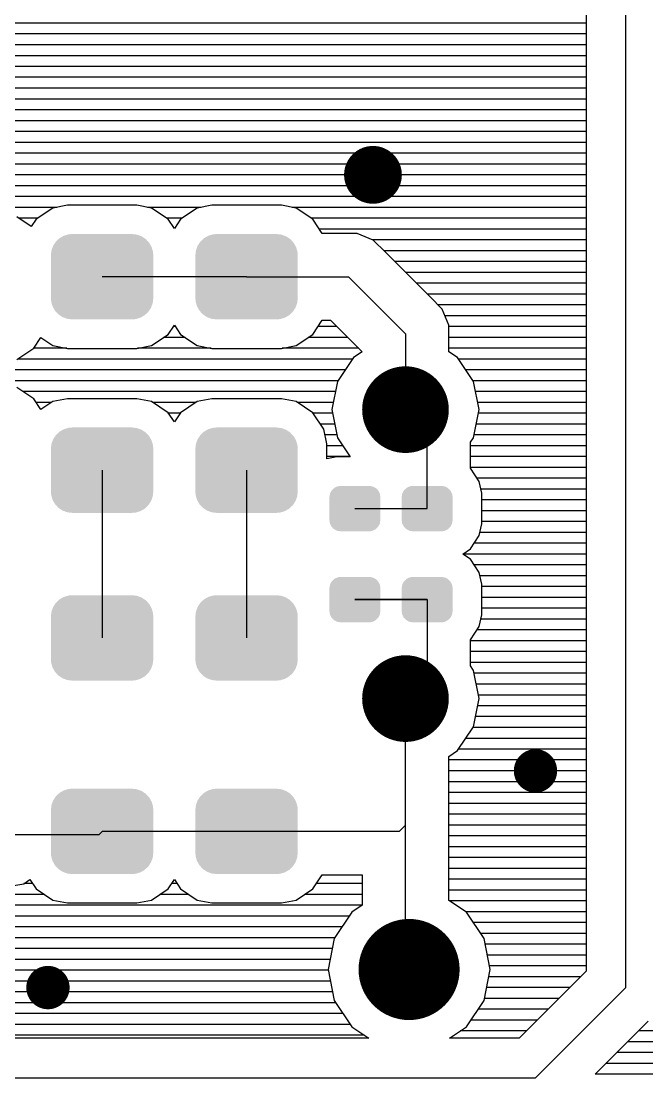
# Model space of a CAD drawing. Extents: x 295 to 953, y 10 to 290.
# Drawn here: x 648.98 to 677.59, y 174.72 to 223.02 of the extents above; entities that cross this region are included whole.
import ezdxf

# ---------------------------------------------------------------- set-up
doc = ezdxf.new("R2010")
doc.units = 0
doc.header["$LTSCALE"] = 5
doc.header["$MEASUREMENT"] = 0
doc.layers.get('0').update_dxf_attribs({"linetype": 'CONTINUOUS', "lineweight": 25})
doc.layers.add('DV-DPO-A6_BOT', color=7, linetype='CONTINUOUS')

msp = doc.modelspace()

# ---------------------------------------------------------------- linework, layer by layer
for points, const_width in [([(665.729, 215.991, -1), (664.408, 215.991, -1)], 1.321), ([(667.545, 205.259, -1), (665.564, 205.259, -1)], 1.981), ([(667.545, 192.051, -1), (665.564, 192.051, -1)], 1.981), ([(672.993, 188.749, -1), (672.003, 188.749, -1)], 0.991), ([(667.875, 179.669, -1), (665.564, 179.669, -1)], 2.311), ([(650.705, 178.843, -1), (649.714, 178.843, -1)], 0.991)]:
    msp.add_lwpolyline(points, format="xyb", close=True, dxfattribs=dict(const_width=const_width))
for points in [[(654.792, 212.939), (654.68, 213.058), (650.573, 212.939), (650.699, 213.058)], [(654.68, 213.058), (654.624, 213.094), (650.699, 213.058), (650.738, 213.094)], [(654.624, 213.094), (654.491, 213.183), (650.738, 213.094), (650.891, 213.183)], [(654.491, 213.183), (654.422, 213.207), (650.891, 213.183), (650.934, 213.207)], [(654.422, 213.207), (654.278, 213.26), (650.934, 213.207), (651.112, 213.26)], [(654.278, 213.26), (654.177, 213.272), (651.112, 213.26), (651.151, 213.272)], [(654.177, 213.272), (654.053, 213.286), (651.151, 213.272), (651.319, 213.286)], [(661.396, 212.939), (661.284, 213.058), (657.177, 212.939), (657.303, 213.058)], [(661.284, 213.058), (661.228, 213.094), (657.303, 213.058), (657.342, 213.094)], [(661.228, 213.094), (661.095, 213.183), (657.342, 213.094), (657.495, 213.183)], [(661.095, 213.183), (661.026, 213.207), (657.495, 213.183), (657.538, 213.207)], [(661.026, 213.207), (660.882, 213.26), (657.538, 213.207), (657.716, 213.26)], [(660.882, 213.26), (660.781, 213.272), (657.716, 213.26), (657.755, 213.272)], [(660.781, 213.272), (660.657, 213.286), (657.755, 213.272), (657.923, 213.286)], [(655.012, 212.48), (654.995, 212.537), (650.364, 212.48), (650.371, 212.537)], [(654.995, 212.537), (654.948, 212.697), (650.371, 212.537), (650.429, 212.697)], [(654.948, 212.697), (654.917, 212.75), (650.429, 212.697), (650.449, 212.75)], [(654.917, 212.75), (654.835, 212.893), (650.449, 212.75), (650.543, 212.893)], [(654.835, 212.893), (654.792, 212.939), (650.543, 212.893), (650.573, 212.939)], [(661.616, 212.48), (661.599, 212.537), (656.968, 212.48), (656.975, 212.537)], [(661.599, 212.537), (661.552, 212.697), (656.975, 212.537), (657.033, 212.697)], [(661.552, 212.697), (661.521, 212.75), (657.033, 212.697), (657.053, 212.75)], [(661.521, 212.75), (661.439, 212.893), (657.053, 212.75), (657.147, 212.893)], [(661.439, 212.893), (661.396, 212.939), (657.147, 212.893), (657.177, 212.939)], [(655.027, 212.312), (655.012, 212.48), (650.345, 212.312), (650.364, 212.48)], [(655.027, 210.358), (655.027, 212.312), (650.345, 210.358), (650.345, 212.312)], [(661.631, 212.312), (661.616, 212.48), (656.949, 212.312), (656.968, 212.48)], [(661.631, 210.358), (661.631, 212.312), (656.949, 210.358), (656.949, 212.312)], [(655.007, 210.19), (655.027, 210.358), (650.359, 210.19), (650.345, 210.358)], [(655.001, 210.133), (655.007, 210.19), (650.376, 210.133), (650.359, 210.19)], [(654.942, 209.973), (655.001, 210.133), (650.424, 209.973), (650.376, 210.133)], [(661.611, 210.19), (661.631, 210.358), (656.963, 210.19), (656.949, 210.358)], [(661.605, 210.133), (661.611, 210.19), (656.98, 210.133), (656.963, 210.19)], [(661.546, 209.973), (661.605, 210.133), (657.028, 209.973), (656.98, 210.133)], [(654.923, 209.92), (654.942, 209.973), (650.454, 209.92), (650.424, 209.973)], [(654.829, 209.777), (654.923, 209.92), (650.537, 209.777), (650.454, 209.92)], [(654.798, 209.731), (654.829, 209.777), (650.58, 209.731), (650.537, 209.777)], [(654.672, 209.612), (654.798, 209.731), (650.692, 209.612), (650.58, 209.731)], [(661.527, 209.92), (661.546, 209.973), (657.058, 209.92), (657.028, 209.973)], [(661.433, 209.777), (661.527, 209.92), (657.141, 209.777), (657.058, 209.92)], [(661.402, 209.731), (661.433, 209.777), (657.184, 209.731), (657.141, 209.777)], [(661.276, 209.612), (661.402, 209.731), (657.296, 209.612), (657.184, 209.731)], [(654.634, 209.576), (654.672, 209.612), (650.747, 209.576), (650.692, 209.612)], [(654.48, 209.487), (654.634, 209.576), (650.881, 209.487), (650.747, 209.576)], [(654.437, 209.463), (654.48, 209.487), (650.949, 209.463), (650.881, 209.487)], [(654.26, 209.41), (654.437, 209.463), (651.094, 209.41), (650.949, 209.463)], [(654.22, 209.398), (654.26, 209.41), (651.195, 209.398), (651.094, 209.41)], [(654.053, 209.384), (654.22, 209.398), (651.319, 209.384), (651.195, 209.398)], [(661.238, 209.576), (661.276, 209.612), (657.351, 209.576), (657.296, 209.612)], [(661.084, 209.487), (661.238, 209.576), (657.485, 209.487), (657.351, 209.576)], [(661.041, 209.463), (661.084, 209.487), (657.553, 209.463), (657.485, 209.487)], [(660.864, 209.41), (661.041, 209.463), (657.698, 209.41), (657.553, 209.463)], [(660.824, 209.398), (660.864, 209.41), (657.799, 209.398), (657.698, 209.41)], [(660.657, 209.384), (660.824, 209.398), (657.923, 209.384), (657.799, 209.398)], [(654.624, 204.252), (654.491, 204.34), (650.738, 204.252), (650.891, 204.34)], [(654.491, 204.34), (654.422, 204.365), (650.891, 204.34), (650.934, 204.365)], [(654.422, 204.365), (654.278, 204.417), (650.934, 204.365), (651.112, 204.417)], [(654.278, 204.417), (654.177, 204.429), (651.112, 204.417), (651.151, 204.429)], [(654.177, 204.429), (654.053, 204.444), (651.151, 204.429), (651.319, 204.444)], [(661.228, 204.252), (661.095, 204.34), (657.342, 204.252), (657.495, 204.34)], [(661.095, 204.34), (661.026, 204.365), (657.495, 204.34), (657.538, 204.365)], [(661.026, 204.365), (660.882, 204.417), (657.538, 204.365), (657.716, 204.417)], [(660.882, 204.417), (660.781, 204.429), (657.716, 204.417), (657.755, 204.429)], [(660.781, 204.429), (660.657, 204.444), (657.755, 204.429), (657.923, 204.444)], [(654.995, 203.695), (654.948, 203.854), (650.371, 203.695), (650.429, 203.854)], [(654.948, 203.854), (654.917, 203.907), (650.429, 203.854), (650.449, 203.907)], [(654.917, 203.907), (654.835, 204.05), (650.449, 203.907), (650.543, 204.05)], [(654.835, 204.05), (654.792, 204.096), (650.543, 204.05), (650.573, 204.096)], [(654.792, 204.096), (654.68, 204.215), (650.573, 204.096), (650.699, 204.215)], [(654.68, 204.215), (654.624, 204.252), (650.699, 204.215), (650.738, 204.252)], [(661.599, 203.695), (661.552, 203.854), (656.975, 203.695), (657.033, 203.854)], [(661.552, 203.854), (661.521, 203.907), (657.033, 203.854), (657.053, 203.907)], [(661.521, 203.907), (661.439, 204.05), (657.053, 203.907), (657.147, 204.05)], [(661.439, 204.05), (661.396, 204.096), (657.147, 204.05), (657.177, 204.096)], [(661.396, 204.096), (661.284, 204.215), (657.177, 204.096), (657.303, 204.215)], [(661.284, 204.215), (661.228, 204.252), (657.303, 204.215), (657.342, 204.252)], [(655.027, 203.47), (655.012, 203.637), (650.345, 203.47), (650.364, 203.637)], [(655.027, 201.515), (655.027, 203.47), (650.345, 201.515), (650.345, 203.47)], [(655.012, 203.637), (654.995, 203.695), (650.364, 203.637), (650.371, 203.695)], [(661.631, 203.47), (661.616, 203.637), (656.949, 203.47), (656.968, 203.637)], [(661.631, 201.515), (661.631, 203.47), (656.949, 201.515), (656.949, 203.47)], [(661.616, 203.637), (661.599, 203.695), (656.968, 203.637), (656.975, 203.695)], [(655.007, 201.347), (655.027, 201.515), (650.359, 201.347), (650.345, 201.515)], [(661.611, 201.347), (661.631, 201.515), (656.963, 201.347), (656.949, 201.515)], [(665.387, 201.404), (665.379, 201.42), (663.101, 201.404), (663.103, 201.42)], [(665.379, 201.42), (665.316, 201.552), (663.103, 201.42), (663.172, 201.552)], [(665.316, 201.552), (665.303, 201.567), (663.172, 201.552), (663.18, 201.567)], [(665.303, 201.567), (665.202, 201.671), (663.18, 201.567), (663.287, 201.671)], [(665.202, 201.671), (665.183, 201.682), (663.287, 201.671), (663.298, 201.682)], [(665.183, 201.682), (665.056, 201.748), (663.298, 201.682), (663.435, 201.748)], [(665.056, 201.748), (665.025, 201.754), (663.435, 201.748), (663.446, 201.754)], [(665.025, 201.754), (664.893, 201.776), (663.446, 201.754), (663.592, 201.776)], [(668.689, 201.404), (668.681, 201.42), (666.403, 201.404), (666.405, 201.42)], [(668.681, 201.42), (668.618, 201.552), (666.405, 201.42), (666.474, 201.552)], [(668.618, 201.552), (668.605, 201.567), (666.474, 201.552), (666.482, 201.567)], [(668.605, 201.567), (668.504, 201.671), (666.482, 201.567), (666.589, 201.671)], [(668.504, 201.671), (668.485, 201.682), (666.589, 201.671), (666.6, 201.682)], [(668.485, 201.682), (668.358, 201.748), (666.6, 201.682), (666.737, 201.748)], [(668.358, 201.748), (668.327, 201.754), (666.737, 201.748), (666.748, 201.754)], [(668.327, 201.754), (668.195, 201.776), (666.748, 201.754), (666.894, 201.776)], [(655.001, 201.29), (655.007, 201.347), (650.376, 201.29), (650.359, 201.347)], [(654.942, 201.13), (655.001, 201.29), (650.424, 201.13), (650.376, 201.29)], [(654.923, 201.077), (654.942, 201.13), (650.454, 201.077), (650.424, 201.13)], [(654.829, 200.934), (654.923, 201.077), (650.537, 200.934), (650.454, 201.077)], [(661.605, 201.29), (661.611, 201.347), (656.98, 201.29), (656.963, 201.347)], [(661.546, 201.13), (661.605, 201.29), (657.028, 201.13), (656.98, 201.29)], [(661.527, 201.077), (661.546, 201.13), (657.058, 201.077), (657.028, 201.13)], [(661.433, 200.934), (661.527, 201.077), (657.141, 200.934), (657.058, 201.077)], [(665.412, 200.214), (665.412, 201.257), (663.074, 200.214), (663.074, 201.257)], [(665.408, 201.257), (665.387, 201.404), (663.077, 201.257), (663.101, 201.404)], [(668.714, 200.214), (668.714, 201.257), (666.376, 200.214), (666.376, 201.257)], [(668.71, 201.257), (668.689, 201.404), (666.379, 201.257), (666.403, 201.404)], [(654.798, 200.888), (654.829, 200.934), (650.58, 200.888), (650.537, 200.934)], [(654.672, 200.769), (654.798, 200.888), (650.692, 200.769), (650.58, 200.888)], [(654.634, 200.733), (654.672, 200.769), (650.747, 200.733), (650.692, 200.769)], [(654.48, 200.645), (654.634, 200.733), (650.881, 200.645), (650.747, 200.733)], [(654.437, 200.62), (654.48, 200.645), (650.949, 200.62), (650.881, 200.645)], [(654.26, 200.567), (654.437, 200.62), (651.094, 200.567), (650.949, 200.62)], [(654.22, 200.555), (654.26, 200.567), (651.195, 200.555), (651.094, 200.567)], [(654.053, 200.541), (654.22, 200.555), (651.319, 200.541), (651.195, 200.555)], [(661.402, 200.888), (661.433, 200.934), (657.184, 200.888), (657.141, 200.934)], [(661.276, 200.769), (661.402, 200.888), (657.296, 200.769), (657.184, 200.888)], [(661.238, 200.733), (661.276, 200.769), (657.351, 200.733), (657.296, 200.769)], [(661.084, 200.645), (661.238, 200.733), (657.485, 200.645), (657.351, 200.733)], [(661.041, 200.62), (661.084, 200.645), (657.553, 200.62), (657.485, 200.645)], [(660.864, 200.567), (661.041, 200.62), (657.698, 200.567), (657.553, 200.62)], [(660.824, 200.555), (660.864, 200.567), (657.799, 200.555), (657.698, 200.567)], [(660.657, 200.541), (660.824, 200.555), (657.923, 200.541), (657.799, 200.555)], [(665.385, 200.068), (665.408, 200.214), (663.098, 200.068), (663.077, 200.214)], [(665.382, 200.051), (665.385, 200.068), (663.106, 200.051), (663.098, 200.068)], [(665.313, 199.919), (665.382, 200.051), (663.169, 199.919), (663.106, 200.051)], [(668.687, 200.068), (668.71, 200.214), (666.4, 200.068), (666.379, 200.214)], [(668.684, 200.051), (668.687, 200.068), (666.408, 200.051), (666.4, 200.068)], [(668.615, 199.919), (668.684, 200.051), (666.471, 199.919), (666.408, 200.051)], [(665.306, 199.905), (665.313, 199.919), (663.183, 199.905), (663.169, 199.919)], [(665.198, 199.8), (665.306, 199.905), (663.284, 199.8), (663.183, 199.905)], [(665.188, 199.79), (665.198, 199.8), (663.303, 199.79), (663.284, 199.8)], [(665.05, 199.723), (665.188, 199.79), (663.43, 199.723), (663.303, 199.79)], [(665.039, 199.717), (665.05, 199.723), (663.461, 199.717), (663.43, 199.723)], [(664.893, 199.695), (665.039, 199.717), (663.592, 199.695), (663.461, 199.717)], [(668.608, 199.905), (668.615, 199.919), (666.485, 199.905), (666.471, 199.919)], [(668.5, 199.8), (668.608, 199.905), (666.586, 199.8), (666.485, 199.905)], [(668.49, 199.79), (668.5, 199.8), (666.605, 199.79), (666.586, 199.8)], [(668.352, 199.723), (668.49, 199.79), (666.732, 199.723), (666.605, 199.79)], [(668.341, 199.717), (668.352, 199.723), (666.763, 199.717), (666.732, 199.723)], [(668.195, 199.695), (668.341, 199.717), (666.894, 199.695), (666.763, 199.717)], [(665.183, 197.521), (665.056, 197.588), (663.298, 197.521), (663.435, 197.588)], [(665.056, 197.588), (665.025, 197.593), (663.435, 197.588), (663.446, 197.593)], [(665.025, 197.593), (664.893, 197.615), (663.446, 197.593), (663.592, 197.615)], [(668.485, 197.521), (668.358, 197.588), (666.6, 197.521), (666.737, 197.588)], [(668.358, 197.588), (668.327, 197.593), (666.737, 197.588), (666.748, 197.593)], [(668.327, 197.593), (668.195, 197.615), (666.748, 197.593), (666.894, 197.615)], [(665.412, 196.053), (665.412, 197.097), (663.074, 196.053), (663.074, 197.097)], [(665.408, 197.097), (665.387, 197.243), (663.077, 197.097), (663.101, 197.243)], [(665.387, 197.243), (665.379, 197.26), (663.101, 197.243), (663.103, 197.26)], [(665.379, 197.26), (665.316, 197.392), (663.103, 197.26), (663.172, 197.392)], [(665.316, 197.392), (665.303, 197.406), (663.172, 197.392), (663.18, 197.406)], [(665.303, 197.406), (665.202, 197.511), (663.18, 197.406), (663.287, 197.511)], [(665.202, 197.511), (665.183, 197.521), (663.287, 197.511), (663.298, 197.521)], [(668.714, 196.053), (668.714, 197.097), (666.376, 196.053), (666.376, 197.097)], [(668.71, 197.097), (668.689, 197.243), (666.379, 197.097), (666.403, 197.243)], [(668.689, 197.243), (668.681, 197.26), (666.403, 197.243), (666.405, 197.26)], [(668.681, 197.26), (668.618, 197.392), (666.405, 197.26), (666.474, 197.392)], [(668.618, 197.392), (668.605, 197.406), (666.474, 197.392), (666.482, 197.406)], [(668.605, 197.406), (668.504, 197.511), (666.482, 197.406), (666.589, 197.511)], [(668.504, 197.511), (668.485, 197.521), (666.589, 197.511), (666.6, 197.521)], [(654.624, 196.584), (654.491, 196.673), (650.738, 196.584), (650.891, 196.673)], [(654.491, 196.673), (654.422, 196.697), (650.891, 196.673), (650.934, 196.697)], [(654.422, 196.697), (654.278, 196.75), (650.934, 196.697), (651.112, 196.75)], [(654.278, 196.75), (654.177, 196.762), (651.112, 196.75), (651.151, 196.762)], [(654.177, 196.762), (654.053, 196.776), (651.151, 196.762), (651.319, 196.776)], [(661.228, 196.584), (661.095, 196.673), (657.342, 196.584), (657.495, 196.673)], [(661.095, 196.673), (661.026, 196.697), (657.495, 196.673), (657.538, 196.697)], [(661.026, 196.697), (660.882, 196.75), (657.538, 196.697), (657.716, 196.75)], [(660.882, 196.75), (660.781, 196.762), (657.716, 196.75), (657.755, 196.762)], [(660.781, 196.762), (660.657, 196.776), (657.755, 196.762), (657.923, 196.776)], [(654.995, 196.027), (654.948, 196.187), (650.371, 196.027), (650.429, 196.187)], [(654.948, 196.187), (654.917, 196.24), (650.429, 196.187), (650.449, 196.24)], [(654.917, 196.24), (654.835, 196.383), (650.449, 196.24), (650.543, 196.383)], [(654.835, 196.383), (654.792, 196.429), (650.543, 196.383), (650.573, 196.429)], [(654.792, 196.429), (654.68, 196.548), (650.573, 196.429), (650.699, 196.548)], [(654.68, 196.548), (654.624, 196.584), (650.699, 196.548), (650.738, 196.584)], [(661.599, 196.027), (661.552, 196.187), (656.975, 196.027), (657.033, 196.187)], [(661.552, 196.187), (661.521, 196.24), (657.033, 196.187), (657.053, 196.24)], [(661.521, 196.24), (661.439, 196.383), (657.053, 196.24), (657.147, 196.383)], [(661.439, 196.383), (661.396, 196.429), (657.147, 196.383), (657.177, 196.429)], [(661.396, 196.429), (661.284, 196.548), (657.177, 196.429), (657.303, 196.548)], [(661.284, 196.548), (661.228, 196.584), (657.303, 196.548), (657.342, 196.584)], [(655.027, 195.802), (655.012, 195.97), (650.345, 195.802), (650.364, 195.97)], [(655.027, 193.848), (655.027, 195.802), (650.345, 193.848), (650.345, 195.802)], [(655.012, 195.97), (654.995, 196.027), (650.364, 195.97), (650.371, 196.027)], [(661.631, 195.802), (661.616, 195.97), (656.949, 195.802), (656.968, 195.97)], [(661.631, 193.848), (661.631, 195.802), (656.949, 193.848), (656.949, 195.802)], [(661.616, 195.97), (661.599, 196.027), (656.968, 195.97), (656.975, 196.027)], [(665.385, 195.907), (665.408, 196.053), (663.098, 195.907), (663.077, 196.053)], [(665.382, 195.89), (665.385, 195.907), (663.106, 195.89), (663.098, 195.907)], [(665.313, 195.758), (665.382, 195.89), (663.169, 195.758), (663.106, 195.89)], [(665.306, 195.744), (665.313, 195.758), (663.183, 195.744), (663.169, 195.758)], [(665.198, 195.639), (665.306, 195.744), (663.284, 195.639), (663.183, 195.744)], [(665.188, 195.629), (665.198, 195.639), (663.303, 195.629), (663.284, 195.639)], [(665.05, 195.562), (665.188, 195.629), (663.43, 195.562), (663.303, 195.629)], [(668.687, 195.907), (668.71, 196.053), (666.4, 195.907), (666.379, 196.053)], [(668.684, 195.89), (668.687, 195.907), (666.408, 195.89), (666.4, 195.907)], [(668.615, 195.758), (668.684, 195.89), (666.471, 195.758), (666.408, 195.89)], [(668.608, 195.744), (668.615, 195.758), (666.485, 195.744), (666.471, 195.758)], [(668.5, 195.639), (668.608, 195.744), (666.586, 195.639), (666.485, 195.744)], [(668.49, 195.629), (668.5, 195.639), (666.605, 195.629), (666.586, 195.639)], [(668.352, 195.562), (668.49, 195.629), (666.732, 195.562), (666.605, 195.629)], [(665.039, 195.557), (665.05, 195.562), (663.461, 195.557), (663.43, 195.562)], [(664.893, 195.535), (665.039, 195.557), (663.592, 195.535), (663.461, 195.557)], [(668.341, 195.557), (668.352, 195.562), (666.763, 195.557), (666.732, 195.562)], [(668.195, 195.535), (668.341, 195.557), (666.894, 195.535), (666.763, 195.557)], [(655.007, 193.68), (655.027, 193.848), (650.359, 193.68), (650.345, 193.848)], [(661.611, 193.68), (661.631, 193.848), (656.963, 193.68), (656.949, 193.848)], [(655.001, 193.623), (655.007, 193.68), (650.376, 193.623), (650.359, 193.68)], [(654.942, 193.463), (655.001, 193.623), (650.424, 193.463), (650.376, 193.623)], [(654.923, 193.41), (654.942, 193.463), (650.454, 193.41), (650.424, 193.463)], [(654.829, 193.267), (654.923, 193.41), (650.537, 193.267), (650.454, 193.41)], [(654.798, 193.221), (654.829, 193.267), (650.58, 193.221), (650.537, 193.267)], [(654.672, 193.102), (654.798, 193.221), (650.692, 193.102), (650.58, 193.221)], [(661.605, 193.623), (661.611, 193.68), (656.98, 193.623), (656.963, 193.68)], [(661.546, 193.463), (661.605, 193.623), (657.028, 193.463), (656.98, 193.623)], [(661.527, 193.41), (661.546, 193.463), (657.058, 193.41), (657.028, 193.463)], [(661.433, 193.267), (661.527, 193.41), (657.141, 193.267), (657.058, 193.41)], [(661.402, 193.221), (661.433, 193.267), (657.184, 193.221), (657.141, 193.267)], [(661.276, 193.102), (661.402, 193.221), (657.296, 193.102), (657.184, 193.221)], [(654.634, 193.066), (654.672, 193.102), (650.747, 193.066), (650.692, 193.102)], [(654.48, 192.977), (654.634, 193.066), (650.881, 192.977), (650.747, 193.066)], [(654.437, 192.953), (654.48, 192.977), (650.949, 192.953), (650.881, 192.977)], [(654.26, 192.9), (654.437, 192.953), (651.094, 192.9), (650.949, 192.953)], [(654.22, 192.888), (654.26, 192.9), (651.195, 192.888), (651.094, 192.9)], [(654.053, 192.874), (654.22, 192.888), (651.319, 192.874), (651.195, 192.888)], [(661.238, 193.066), (661.276, 193.102), (657.351, 193.066), (657.296, 193.102)], [(661.084, 192.977), (661.238, 193.066), (657.485, 192.977), (657.351, 193.066)], [(661.041, 192.953), (661.084, 192.977), (657.553, 192.953), (657.485, 192.977)], [(660.864, 192.9), (661.041, 192.953), (657.698, 192.9), (657.553, 192.953)], [(660.824, 192.888), (660.864, 192.9), (657.799, 192.888), (657.698, 192.9)], [(660.657, 192.874), (660.824, 192.888), (657.923, 192.874), (657.799, 192.888)], [(654.422, 187.855), (654.278, 187.907), (650.934, 187.855), (651.112, 187.907)], [(654.278, 187.907), (654.177, 187.919), (651.112, 187.907), (651.151, 187.919)], [(654.177, 187.919), (654.053, 187.934), (651.151, 187.919), (651.319, 187.934)], [(661.026, 187.855), (660.882, 187.907), (657.538, 187.855), (657.716, 187.907)], [(660.882, 187.907), (660.781, 187.919), (657.716, 187.907), (657.755, 187.919)], [(660.781, 187.919), (660.657, 187.934), (657.755, 187.919), (657.923, 187.934)], [(654.917, 187.397), (654.835, 187.54), (650.449, 187.397), (650.543, 187.54)], [(654.835, 187.54), (654.792, 187.586), (650.543, 187.54), (650.573, 187.586)], [(654.792, 187.586), (654.68, 187.705), (650.573, 187.586), (650.699, 187.705)], [(654.68, 187.705), (654.624, 187.742), (650.699, 187.705), (650.738, 187.742)], [(654.624, 187.742), (654.491, 187.83), (650.738, 187.742), (650.891, 187.83)], [(654.491, 187.83), (654.422, 187.855), (650.891, 187.83), (650.934, 187.855)], [(661.521, 187.397), (661.439, 187.54), (657.053, 187.397), (657.147, 187.54)], [(661.439, 187.54), (661.396, 187.586), (657.147, 187.54), (657.177, 187.586)], [(661.396, 187.586), (661.284, 187.705), (657.177, 187.586), (657.303, 187.705)], [(661.284, 187.705), (661.228, 187.742), (657.303, 187.705), (657.342, 187.742)], [(661.228, 187.742), (661.095, 187.83), (657.342, 187.742), (657.495, 187.83)], [(661.095, 187.83), (661.026, 187.855), (657.495, 187.83), (657.538, 187.855)], [(655.027, 186.96), (655.012, 187.127), (650.345, 186.96), (650.364, 187.127)], [(655.027, 185.005), (655.027, 186.96), (650.345, 185.005), (650.345, 186.96)], [(655.012, 187.127), (654.995, 187.185), (650.364, 187.127), (650.371, 187.185)], [(654.995, 187.185), (654.948, 187.344), (650.371, 187.185), (650.429, 187.344)], [(654.948, 187.344), (654.917, 187.397), (650.429, 187.344), (650.449, 187.397)], [(661.631, 186.96), (661.616, 187.127), (656.949, 186.96), (656.968, 187.127)], [(661.631, 185.005), (661.631, 186.96), (656.949, 185.005), (656.949, 186.96)], [(661.616, 187.127), (661.599, 187.185), (656.968, 187.127), (656.975, 187.185)], [(661.599, 187.185), (661.552, 187.344), (656.975, 187.185), (657.033, 187.344)], [(661.552, 187.344), (661.521, 187.397), (657.033, 187.344), (657.053, 187.397)], [(655.007, 184.837), (655.027, 185.005), (650.359, 184.837), (650.345, 185.005)], [(661.611, 184.837), (661.631, 185.005), (656.963, 184.837), (656.949, 185.005)], [(655.001, 184.78), (655.007, 184.837), (650.376, 184.78), (650.359, 184.837)], [(654.942, 184.62), (655.001, 184.78), (650.424, 184.62), (650.376, 184.78)], [(654.923, 184.567), (654.942, 184.62), (650.454, 184.567), (650.424, 184.62)], [(654.829, 184.424), (654.923, 184.567), (650.537, 184.424), (650.454, 184.567)], [(661.605, 184.78), (661.611, 184.837), (656.98, 184.78), (656.963, 184.837)], [(661.546, 184.62), (661.605, 184.78), (657.028, 184.62), (656.98, 184.78)], [(661.527, 184.567), (661.546, 184.62), (657.058, 184.567), (657.028, 184.62)], [(661.433, 184.424), (661.527, 184.567), (657.141, 184.424), (657.058, 184.567)], [(654.798, 184.378), (654.829, 184.424), (650.58, 184.378), (650.537, 184.424)], [(654.672, 184.259), (654.798, 184.378), (650.692, 184.259), (650.58, 184.378)], [(654.634, 184.223), (654.672, 184.259), (650.747, 184.223), (650.692, 184.259)], [(654.48, 184.135), (654.634, 184.223), (650.881, 184.135), (650.747, 184.223)], [(654.437, 184.11), (654.48, 184.135), (650.949, 184.11), (650.881, 184.135)], [(654.26, 184.057), (654.437, 184.11), (651.094, 184.057), (650.949, 184.11)], [(654.22, 184.045), (654.26, 184.057), (651.195, 184.045), (651.094, 184.057)], [(654.053, 184.031), (654.22, 184.045), (651.319, 184.031), (651.195, 184.045)], [(661.402, 184.378), (661.433, 184.424), (657.184, 184.378), (657.141, 184.424)], [(661.276, 184.259), (661.402, 184.378), (657.296, 184.259), (657.184, 184.378)], [(661.238, 184.223), (661.276, 184.259), (657.351, 184.223), (657.296, 184.259)], [(661.084, 184.135), (661.238, 184.223), (657.485, 184.135), (657.351, 184.223)], [(661.041, 184.11), (661.084, 184.135), (657.553, 184.11), (657.485, 184.135)], [(660.864, 184.057), (661.041, 184.11), (657.698, 184.057), (657.553, 184.11)], [(660.824, 184.045), (660.864, 184.057), (657.799, 184.045), (657.698, 184.057)], [(660.657, 184.031), (660.824, 184.045), (657.923, 184.031), (657.799, 184.045)]]:
    msp.add_solid(points)
at = {"layer": 'DV-DPO-A6_BOT'}
for p, q in [((674.809, 237.817), (674.809, 179.596)), ((676.625, 178.843), (676.625, 237.454)), ((674.809, 222.925), (599.319, 222.925)), ((674.809, 222.43), (599.319, 222.43)), ((674.809, 221.934), (599.319, 221.934)), ((674.809, 221.439), (599.319, 221.439)), ((674.809, 220.944), (599.306, 220.944)), ((674.809, 220.449), (599.207, 220.449)), ((674.809, 219.953), (598.876, 219.953)), ((674.809, 219.458), (598.269, 219.458)), ((674.809, 218.963), (593.672, 218.963)), ((674.809, 218.467), (594.168, 218.467)), ((674.809, 217.972), (594.663, 217.972)), ((674.809, 217.477), (602.588, 217.477)), ((674.809, 216.981), (603.083, 216.981)), ((674.809, 216.486), (603.578, 216.486)), ((674.809, 215.991), (604.074, 215.991)), ((674.809, 215.496), (604.569, 215.496)), ((674.809, 215), (605.064, 215)), ((650.612, 214.505), (639.907, 214.505)), ((650.427, 214.472), (649.668, 213.963)), ((651.101, 214.604), (650.427, 214.472)), ((654.277, 214.604), (651.101, 214.604)), ((654.951, 214.472), (654.277, 214.604)), ((657.216, 214.505), (654.766, 214.505)), ((655.71, 213.963), (654.951, 214.472)), ((657.031, 214.472), (656.272, 213.963)), ((657.705, 214.604), (657.031, 214.472)), ((660.881, 214.604), (657.705, 214.604)), ((661.555, 214.472), (660.881, 214.604)), ((674.809, 214.505), (661.37, 214.505)), ((662.314, 213.963), (661.555, 214.472)), ((649.45, 213.633), (648.783, 214.076)), ((649.74, 214.01), (648.875, 214.01)), ((656.344, 214.01), (655.638, 214.01)), ((674.809, 214.01), (662.242, 214.01)), ((649.668, 213.963), (649.45, 213.633)), ((655.988, 213.541), (655.71, 213.963)), ((656.272, 213.963), (655.988, 213.541)), ((662.744, 213.316), (662.314, 213.963)), ((674.809, 213.514), (662.612, 213.514)), ((664.348, 213.316), (662.744, 213.316)), ((665.075, 213.012), (664.348, 213.316)), ((674.809, 213.019), (665.055, 213.019)), ((665.636, 212.458), (665.075, 213.012)), ((674.809, 212.524), (665.564, 212.524)), ((667.677, 210.41), (665.636, 212.458)), ((674.809, 212.028), (666.059, 212.028)), ((659.29, 211.335), (652.686, 211.335)), ((659.29, 211.335), (663.952, 211.335)), ((663.952, 211.335), (666.554, 208.726)), ((674.809, 211.533), (666.554, 211.533)), ((674.809, 211.038), (667.05, 211.038)), ((674.809, 210.543), (667.545, 210.543)), ((668.238, 209.849), (667.677, 210.41)), ((674.809, 210.047), (668.04, 210.047)), ((668.535, 209.123), (668.238, 209.849)), ((662.314, 208.7), (662.744, 209.354)), ((662.744, 209.354), (663.133, 209.354)), ((663.133, 209.354), (664.573, 207.908)), ((674.809, 209.552), (668.357, 209.552)), ((654.951, 208.191), (655.71, 208.7)), ((655.71, 208.7), (655.988, 209.123)), ((656.034, 209.057), (655.948, 209.057)), ((655.988, 209.123), (656.272, 208.7)), ((656.272, 208.7), (657.031, 208.191)), ((661.555, 208.191), (662.314, 208.7)), ((663.424, 209.057), (662.552, 209.057)), ((666.554, 208.726), (666.554, 205.259)), ((668.535, 208.337), (668.535, 209.123)), ((674.809, 209.057), (668.535, 209.057)), ((649.562, 208.073), (649.886, 208.555)), ((649.886, 208.555), (650.427, 208.191)), ((650.427, 208.191), (651.101, 208.059)), ((654.277, 208.059), (654.951, 208.191)), ((656.483, 208.561), (655.499, 208.561)), ((657.031, 208.191), (657.705, 208.059)), ((660.881, 208.059), (661.555, 208.191)), ((663.919, 208.561), (662.103, 208.561)), ((674.809, 208.561), (668.535, 208.561)), ((668.535, 207.908), (668.535, 208.337)), ((648.783, 207.551), (649.562, 208.073)), ((651.068, 208.066), (649.556, 208.066)), ((651.101, 208.059), (654.277, 208.059)), ((657.672, 208.066), (654.31, 208.066)), ((657.705, 208.059), (660.881, 208.059)), ((664.415, 208.066), (660.914, 208.066)), ((664.573, 207.908), (664.177, 207.643)), ((674.809, 208.066), (668.535, 208.066)), ((668.938, 207.643), (668.535, 207.908)), ((664.131, 207.571), (648.816, 207.571)), ((664.177, 207.643), (663.45, 206.547)), ((669.665, 206.547), (668.938, 207.643)), ((674.809, 207.571), (668.985, 207.571)), ((663.8, 207.075), (622.506, 207.075)), ((674.809, 207.075), (669.315, 207.075)), ((663.47, 206.58), (622.506, 206.58)), ((649.562, 205.755), (648.783, 206.276)), ((663.45, 206.547), (663.193, 205.259)), ((674.809, 206.58), (669.645, 206.58)), ((669.922, 205.259), (669.665, 206.547)), ((663.358, 206.085), (649.067, 206.085)), ((674.809, 206.085), (669.757, 206.085)), ((649.886, 205.266), (649.562, 205.755)), ((650.368, 205.59), (649.668, 205.59)), ((650.427, 205.629), (649.886, 205.266)), ((651.101, 205.761), (650.427, 205.629)), ((654.277, 205.761), (651.101, 205.761)), ((654.951, 205.629), (654.277, 205.761)), ((655.71, 205.121), (654.951, 205.629)), ((656.972, 205.59), (655.01, 205.59)), ((657.031, 205.629), (656.272, 205.121)), ((657.705, 205.761), (657.031, 205.629)), ((660.881, 205.761), (657.705, 205.761)), ((661.555, 205.629), (660.881, 205.761)), ((662.314, 205.121), (661.555, 205.629)), ((663.259, 205.59), (661.614, 205.59)), ((674.809, 205.59), (669.856, 205.59)), ((655.988, 204.698), (655.71, 205.121)), ((656.259, 205.094), (655.724, 205.094)), ((656.272, 205.121), (655.988, 204.698)), ((662.823, 204.361), (662.314, 205.121)), ((663.226, 205.094), (662.328, 205.094)), ((663.193, 205.259), (663.45, 203.972)), ((667.545, 204.269), (666.554, 205.259)), ((669.665, 203.972), (669.922, 205.259)), ((674.809, 205.094), (669.889, 205.094)), ((663.325, 204.599), (662.664, 204.599)), ((662.955, 203.694), (662.823, 204.361)), ((674.809, 204.599), (669.79, 204.599)), ((663.424, 204.104), (662.869, 204.104)), ((663.45, 203.972), (664.032, 203.1)), ((667.545, 200.736), (667.545, 204.269)), ((669.526, 203.767), (669.665, 203.972)), ((674.809, 204.104), (669.691, 204.104)), ((662.955, 203.007), (662.955, 203.694)), ((663.688, 203.608), (662.955, 203.608)), ((669.526, 202.578), (669.526, 203.767)), ((674.809, 203.608), (669.526, 203.608)), ((664.018, 203.113), (662.955, 203.113)), ((663.417, 203.1), (662.955, 203.007)), ((664.032, 203.1), (663.417, 203.1)), ((674.809, 203.113), (669.526, 203.113)), ((652.686, 202.492), (652.686, 194.825)), ((659.29, 202.492), (659.29, 194.825)), ((674.809, 202.618), (669.526, 202.618)), ((669.929, 201.977), (669.526, 202.578)), ((674.809, 202.122), (669.83, 202.122)), ((670.041, 201.436), (669.929, 201.977)), ((674.809, 201.627), (670.002, 201.627)), ((670.041, 200.036), (670.041, 201.436)), ((674.809, 201.132), (670.041, 201.132)), ((664.243, 200.736), (667.545, 200.736)), ((664.243, 200.736), (666.554, 200.736)), ((666.554, 200.736), (667.545, 200.736)), ((674.809, 200.637), (670.041, 200.637)), ((669.929, 199.501), (670.041, 200.036)), ((674.809, 200.141), (670.041, 200.141)), ((669.526, 198.893), (669.929, 199.501)), ((674.809, 199.646), (669.962, 199.646)), ((674.809, 199.151), (669.698, 199.151)), ((669.176, 198.655), (669.526, 198.893)), ((674.809, 198.655), (669.176, 198.655)), ((669.526, 198.424), (669.176, 198.655)), ((669.929, 197.817), (669.526, 198.424)), ((674.809, 198.16), (669.698, 198.16)), ((670.041, 197.282), (669.929, 197.817)), ((674.809, 197.665), (669.962, 197.665)), ((670.041, 195.875), (670.041, 197.282)), ((674.809, 197.169), (670.041, 197.169)), ((674.809, 196.674), (670.041, 196.674)), ((664.243, 196.575), (667.545, 196.575)), ((666.554, 196.575), (664.243, 196.575)), ((667.545, 196.575), (666.554, 196.575)), ((667.545, 196.575), (667.545, 193.042)), ((674.809, 196.179), (670.041, 196.179)), ((669.929, 195.34), (670.041, 195.875)), ((674.809, 195.684), (670.002, 195.684)), ((669.526, 194.739), (669.929, 195.34)), ((674.809, 195.188), (669.83, 195.188)), ((669.526, 193.55), (669.526, 194.739)), ((674.809, 194.693), (669.526, 194.693)), ((674.809, 194.198), (669.526, 194.198)), ((674.809, 193.702), (669.526, 193.702)), ((669.665, 193.339), (669.526, 193.55)), ((669.922, 192.051), (669.665, 193.339)), ((674.809, 193.207), (669.691, 193.207)), ((667.545, 193.042), (666.554, 192.051)), ((674.809, 192.712), (669.79, 192.712)), ((666.554, 186.273), (666.554, 192.051)), ((669.665, 190.764), (669.922, 192.051)), ((674.809, 192.216), (669.889, 192.216)), ((674.809, 191.721), (669.856, 191.721)), ((674.809, 191.226), (669.757, 191.226)), ((668.938, 189.674), (669.665, 190.764)), ((674.809, 190.731), (669.645, 190.731)), ((674.809, 190.235), (669.315, 190.235)), ((668.535, 189.403), (668.938, 189.674)), ((668.535, 186.669), (668.535, 189.403)), ((674.809, 189.74), (668.985, 189.74)), ((674.809, 189.245), (668.535, 189.245)), ((674.809, 188.749), (668.535, 188.749)), ((674.809, 188.254), (668.535, 188.254)), ((674.809, 187.759), (668.535, 187.759)), ((674.809, 187.263), (668.535, 187.263)), ((674.809, 186.768), (668.535, 186.768)), ((668.535, 185.883), (668.535, 186.669)), ((652.554, 185.844), (652.686, 185.982)), ((659.29, 185.982), (652.686, 185.982)), ((666.264, 185.982), (659.29, 185.982)), ((666.554, 186.273), (666.264, 185.982)), ((666.554, 179.834), (666.554, 186.273)), ((674.809, 186.273), (668.535, 186.273)), ((647.733, 185.844), (652.554, 185.844)), ((668.535, 182.826), (668.535, 185.883)), ((674.809, 185.778), (668.535, 185.778)), ((674.809, 185.282), (668.535, 185.282)), ((674.809, 184.787), (668.535, 184.787)), ((674.809, 184.292), (668.535, 184.292)), ((648.565, 183.486), (649.106, 183.592)), ((649.106, 183.592), (649.384, 183.777)), ((649.503, 183.598), (649.113, 183.598)), ((649.384, 183.777), (649.668, 183.354)), ((655.71, 183.354), (655.988, 183.777)), ((656.107, 183.598), (655.876, 183.598)), ((655.988, 183.777), (656.272, 183.354)), ((662.314, 183.354), (662.744, 184.001)), ((664.573, 183.598), (662.48, 183.598)), ((662.744, 184.001), (664.573, 184.001)), ((664.573, 184.001), (664.573, 182.608)), ((674.809, 183.796), (668.535, 183.796)), ((650.044, 183.103), (621.502, 183.103)), ((649.668, 183.354), (650.427, 182.845)), ((654.951, 182.845), (655.71, 183.354)), ((656.648, 183.103), (655.334, 183.103)), ((656.272, 183.354), (657.031, 182.845)), ((661.555, 182.845), (662.314, 183.354)), ((664.573, 183.103), (661.938, 183.103)), ((674.809, 183.301), (668.535, 183.301)), ((664.573, 182.608), (605.797, 182.608)), ((650.427, 182.845), (651.101, 182.713)), ((651.101, 182.713), (654.277, 182.713)), ((654.277, 182.713), (654.951, 182.845)), ((657.031, 182.845), (657.705, 182.713)), ((657.705, 182.713), (660.881, 182.713)), ((660.881, 182.713), (661.555, 182.845)), ((664.573, 182.608), (664.104, 182.291)), ((669.341, 182.291), (668.535, 182.826)), ((674.809, 182.806), (668.568, 182.806)), ((663.985, 182.112), (605.797, 182.112)), ((664.104, 182.291), (663.298, 181.089)), ((674.809, 182.31), (669.308, 182.31)), ((670.147, 181.089), (669.341, 182.291)), ((663.655, 181.617), (605.797, 181.617)), ((674.809, 181.815), (669.658, 181.815)), ((674.809, 181.32), (669.988, 181.32)), ((663.325, 181.122), (605.797, 181.122)), ((663.298, 181.089), (663.021, 179.669)), ((670.424, 179.669), (670.147, 181.089)), ((674.809, 180.825), (670.193, 180.825)), ((663.213, 180.626), (605.797, 180.626)), ((674.809, 180.329), (670.292, 180.329)), ((663.114, 180.131), (605.797, 180.131)), ((666.719, 179.669), (666.554, 179.834)), ((674.809, 179.834), (670.391, 179.834)), ((663.028, 179.636), (605.797, 179.636)), ((663.021, 179.669), (663.298, 178.256)), ((670.147, 178.256), (670.424, 179.669)), ((674.558, 179.339), (670.358, 179.339)), ((674.809, 179.596), (671.752, 176.532)), ((663.127, 179.14), (605.797, 179.14)), ((674.063, 178.843), (670.259, 178.843)), ((672.498, 174.716), (676.625, 178.843)), ((663.226, 178.645), (605.797, 178.645)), ((663.298, 178.256), (664.104, 177.054)), ((669.341, 177.054), (670.147, 178.256)), ((673.568, 178.348), (670.16, 178.348)), ((663.371, 178.15), (605.797, 178.15)), ((673.072, 177.853), (669.876, 177.853)), ((663.701, 177.655), (605.797, 177.655)), ((672.577, 177.357), (669.546, 177.357)), ((675.232, 174.881), (677.656, 177.305)), ((664.032, 177.159), (605.797, 177.159)), ((664.104, 177.054), (664.877, 176.532)), ((668.568, 176.532), (669.341, 177.054)), ((672.082, 176.862), (669.057, 176.862)), ((694.205, 176.862), (677.213, 176.862)), ((664.685, 176.664), (610.182, 176.664)), ((664.877, 176.532), (610.381, 176.532)), ((671.752, 176.532), (668.568, 176.532)), ((694.7, 176.367), (676.718, 176.367)), ((695.196, 175.872), (676.222, 175.872)), ((695.691, 175.376), (675.727, 175.376)), ((696.186, 174.881), (675.232, 174.881)), ((696.186, 174.881), (675.232, 174.881)), ((608.934, 174.716), (672.498, 174.716))]:
    msp.add_line(p, q, dxfattribs=at)

doc.saveas('drawing.dxf')
